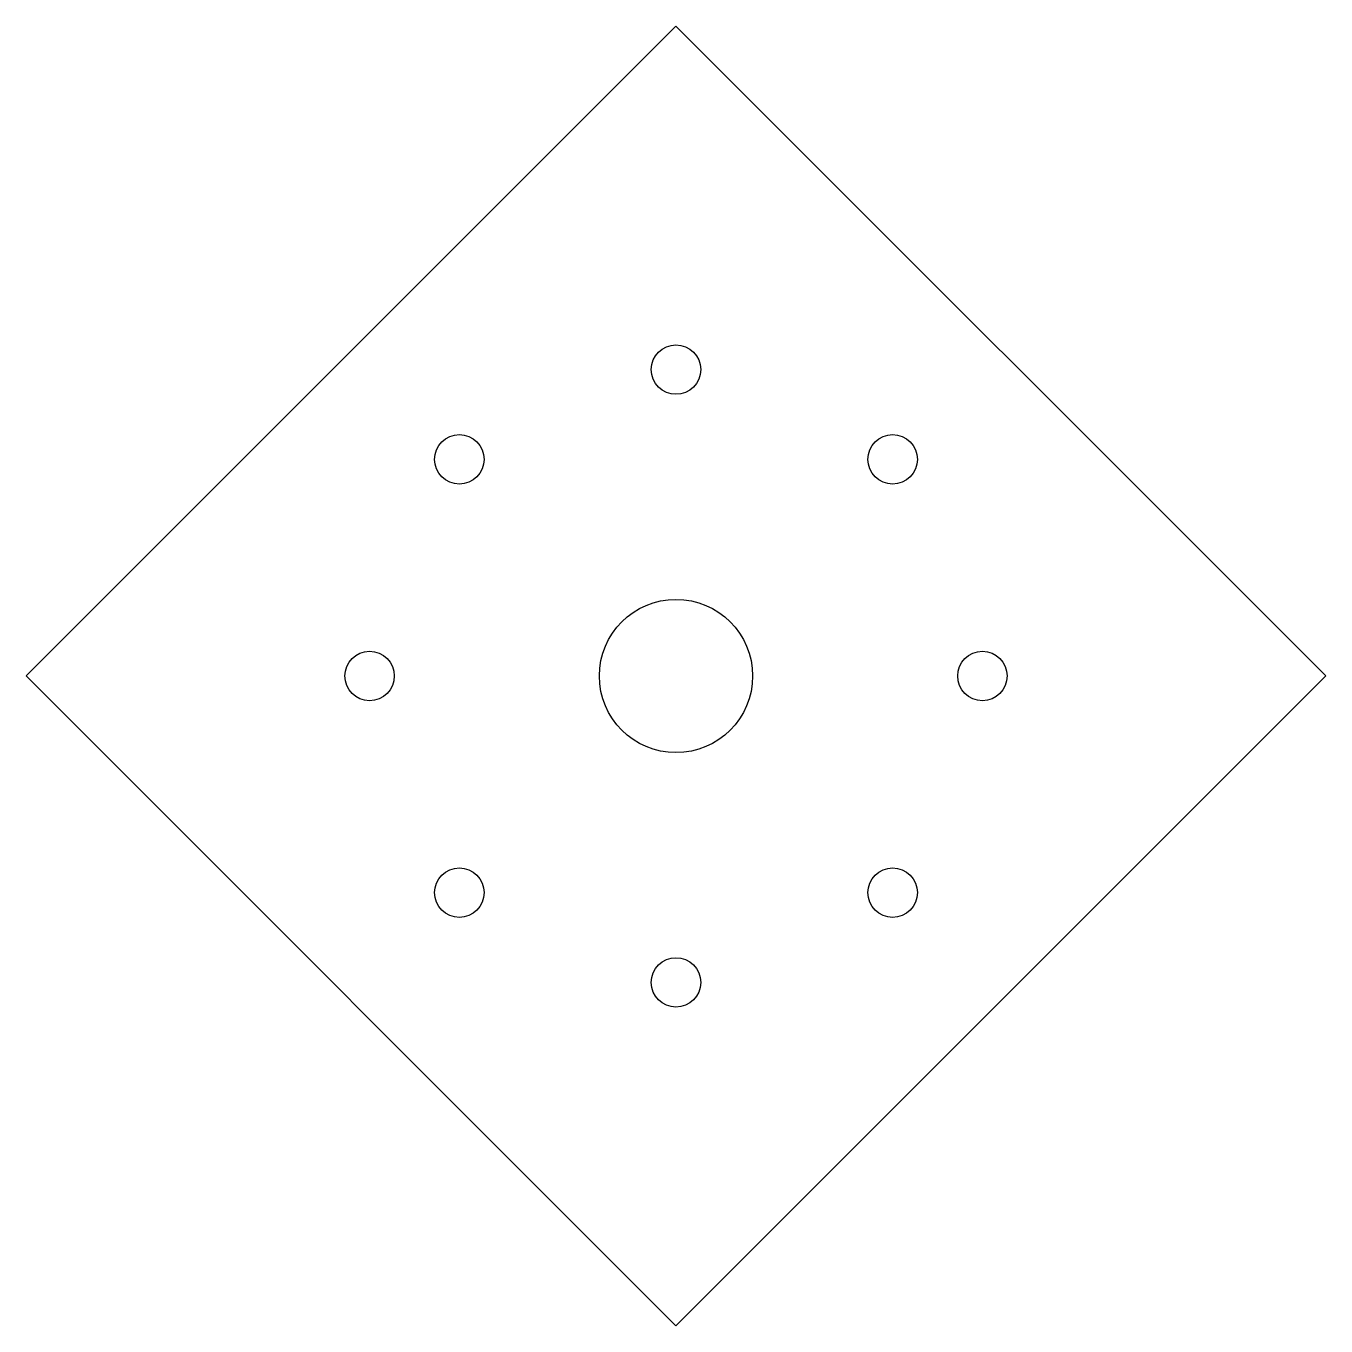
# Model space of a CAD drawing. Header units: millimetres. Extents: x -54 to 54, y 35 to 143.
import ezdxf

# ---------------------------------------------------------------- set-up
doc = ezdxf.new("R2010")
doc.units = ezdxf.units.MM
doc.layers.get('0').update_dxf_attribs({"linetype": 'CONTINUOUS'})

msp = doc.modelspace()

# ---------------------------------------------------------------- linework, layer by layer
msp.add_lwpolyline([(53.88, 88.9), (0, 35.02), (-53.88, 88.9), (0, 142.78)], close=True)
for centre, radius in [((0, 114.3), 2.05), ((-17.96, 106.86), 2.05), ((17.96, 106.86), 2.05), ((0, 88.9), 6.35), ((-25.4, 88.9), 2.05), ((25.4, 88.9), 2.05), ((-17.96, 70.94), 2.05), ((17.96, 70.94), 2.05), ((0, 63.5), 2.05)]:
    msp.add_circle(centre, radius)

doc.saveas('drawing.dxf')
